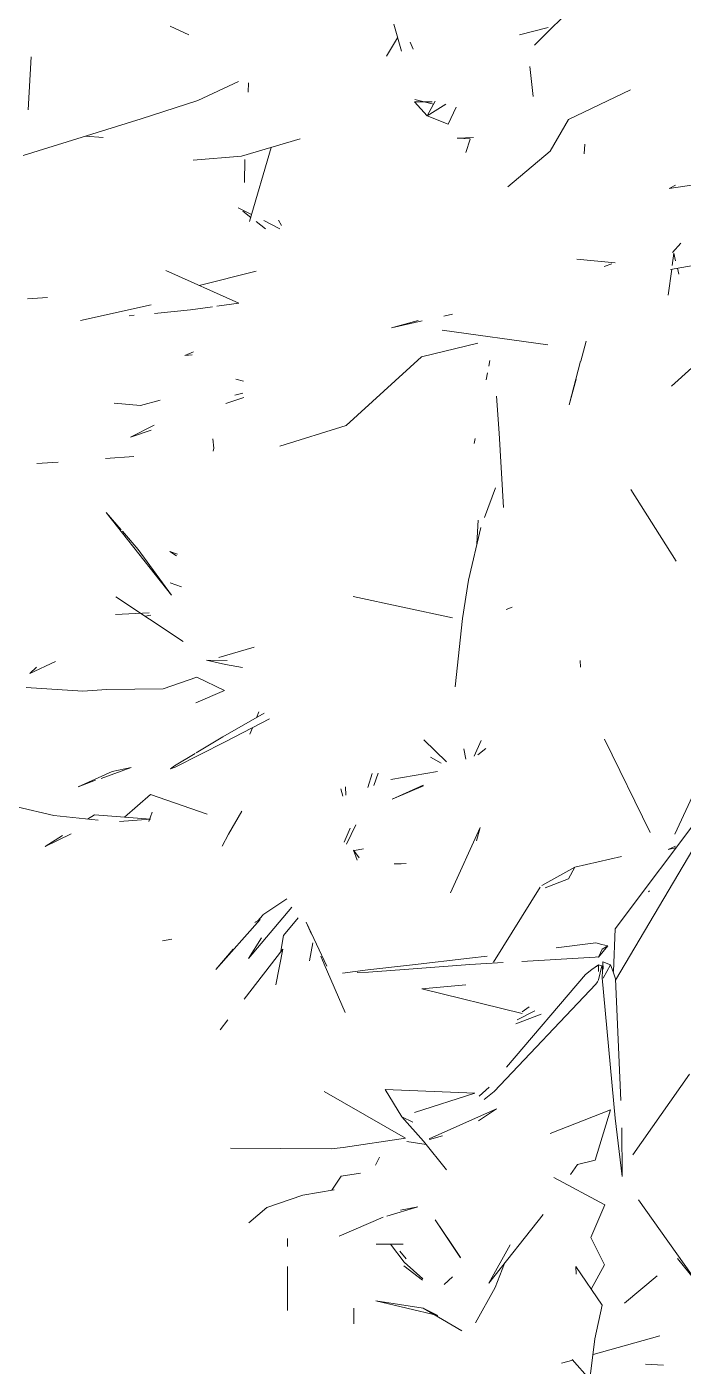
# Model space of a CAD drawing. Header units: millimetres. Extents: x -67152 to -48359, y -6192 to 21191.
# Drawn here: x -65051.8 to -64967.4, y 1338.3 to 1510.4 of the extents above; entities that cross this region are included whole.
import ezdxf

# ---------------------------------------------------------------- set-up
doc = ezdxf.new("R2010")
doc.units = ezdxf.units.MM
doc.layers.add('G-IMPT', color=8, linetype='Continuous', lineweight=9)
doc.layers.add('L-PLNT', color=71, linetype='Continuous', lineweight=9)

# ---------------------------------------------------------------- blocks, each defined once
blk = doc.blocks.new('JARDIN VERTICAL_02 - JARDIN VERTICAL_02-3564986-Nivel 1 Oficinas')
at = {"layer": 'G-IMPT'}
for p, q in [((-191.05, -75.44), (-193.14, -63.38)), ((-186.83, -63.43), (-176.03, -75.31)), ((-118.51, -74.9), (-131.24, -69)), ((-99.75, -82.54), (-121.09, -69.92)), ((-201.42, -75.63), (-202.15, -70.77)), ((-106.35, -82.57), (-121.65, -71.04)), ((-71.54, -79.59), (-60.6, -71.81)), ((-60.6, -71.81), (-63.98, -74.58)), ((-77.29, -80.3), (-87.65, -73)), ((-201.42, -75.63), (-201.85, -74.83)), ((-193.21, -75.21), (-194.43, -74.13)), ((-192.15, -74.8), (-193.11, -75.02)), ((-191.53, -75.24), (-193.11, -75.02)), ((-190.45, -74.41), (-191.2, -74.58)), ((-187.75, -75.77), (-191.07, -75.3)), ((-162.78, -80.56), (-153.56, -74.75)), ((-116.54, -75.78), (-116.97, -74.83)), ((-116.54, -75.78), (-116.75, -74.83)), ((-61.76, -77.19), (-58.24, -81.36)), ((-51.67, -85.41), (-54.07, -76.82)), ((-50.28, -76.35), (-50.4, -78.66)), ((-118.73, -78.09), (-130.71, -83.92)), ((-111.11, -78.3), (-111.2, -78.14)), ((-214.11, -80.62), (-210.3, -88.55)), ((-192.35, -87.49), (-191.91, -82.55)), ((-115.61, -81.76), (-114.28, -87.73)), ((-100.84, -82.79), (-106.35, -82.57)), ((-100.81, -82.84), (-99.93, -82.54)), ((-100.05, -84.23), (-82.02, -82.57)), ((-99.93, -82.54), (-84.3, -81.85)), ((-74.52, -81.68), (-82.02, -82.57)), ((-74.52, -81.68), (-80.78, -81.73)), ((-191.75, -82.99), (-191.4, -84)), ((-104.32, -84.3), (-104.53, -85.07)), ((-104.15, -83.53), (-104.32, -84.3)), ((-104.15, -83.53), (-104.24, -83.9)), ((-103.73, -84.22), (-104.15, -83.53)), ((-102.7, -84.73), (-104.15, -83.53)), ((-103.73, -84.22), (-102.7, -84.73)), ((-102.1, -84.14), (-101.73, -83.16)), ((-102.1, -84.14), (-101.17, -84.12)), ((-101.65, -84.17), (-102.1, -84.14)), ((-102.1, -84.14), (-101, -84.2)), ((-101.73, -83.16), (-100.81, -82.84)), ((-101.73, -83.16), (-101.36, -83.03)), ((-101.73, -83.16), (-100, -84.09)), ((-101.58, -84.28), (-101.7, -84.69)), ((-101.58, -84.28), (-99.77, -84.71)), ((-101, -84.2), (-100.05, -84.23)), ((-80.04, -90.9), (-83.11, -83.17)), ((-76.63, -85.13), (-83.11, -83.17)), ((-70.87, -83.89), (-74.39, -90.43)), ((-66.7, -85.7), (-70.87, -83.89)), ((-63.19, -83.93), (-66.7, -85.7)), ((-63.19, -83.93), (-60.05, -85.65)), ((-62.98, -87.63), (-57.99, -84.26)), ((-53.66, -85.17), (-57.99, -84.26)), ((-104.53, -85.07), (-103.92, -90.16)), ((-102.7, -84.73), (-102.76, -84.93)), ((-102.76, -84.93), (-102.69, -85.16)), ((-102.69, -85.16), (-102.15, -94.57)), ((-100.84, -84.7), (-101.7, -84.69)), ((-101.7, -84.69), (-101.52, -84.97)), ((-101.7, -84.69), (-101.12, -85.58)), ((-101.12, -85.58), (-100.48, -86.38)), ((-99.77, -84.71), (-99.53, -84.85)), ((-99.53, -84.85), (-99.24, -85.07)), ((-99.24, -85.07), (-85.45, -98.12)), ((-76.06, -87.41), (-76.63, -85.13)), ((-53.66, -85.17), (-49.19, -85.72)), ((-51.04, -88.11), (-48.45, -85.81)), ((-219.84, -92.94), (-225.34, -87.41)), ((-207.14, -86.48), (-205.87, -86.55)), ((-179.24, -86.98), (-181.81, -86.29)), ((-173.66, -88.49), (-179.24, -87.02)), ((-173.66, -88.49), (-176.95, -87.6)), ((-139.97, -87.02), (-140.82, -87.05)), ((-114.28, -87.73), (-111.9, -92.01)), ((-114.28, -87.73), (-112.78, -88.58)), ((-100.48, -86.38), (-88.58, -96.53)), ((-74.78, -88.29), (-76.06, -87.41)), ((-62, -87.6), (-62.98, -87.63)), ((-210.3, -88.55), (-206.24, -90.93)), ((-111.59, -91.56), (-112.78, -88.58)), ((-50.53, -89.47), (-50.94, -88.02)), ((-221.17, -94.88), (-222.12, -91.16)), ((-201.64, -96.34), (-206.24, -90.93)), ((-183.22, -104.79), (-181.36, -91.22)), ((-111.69, -92.22), (-102.05, -98.19)), ((-95.8, -92.87), (-94.64, -95.14)), ((-94.15, -95.33), (-95.39, -92.06)), ((-69.64, -91.8), (-60.83, -98.82)), ((-217.13, -93.52), (-213.24, -93.09)), ((-95.48, -94.53), (-98.63, -107.43)), ((-96.31, -93.63), (-95.69, -94.52)), ((-147.37, -96.57), (-147.64, -95.79)), ((-60.83, -98.82), (-65.75, -96.08)), ((-174.76, -97.8), (-169.99, -97.48)), ((-169.99, -97.48), (-160.46, -96.9)), ((-159.19, -99.36), (-162.97, -97.93)), ((-102.01, -96.98), (-101.76, -101.24)), ((-81.69, -100.14), (-83.22, -97.83)), ((-83.22, -97.83), (-79.37, -106.48)), ((-60.25, -98), (-63.37, -96.8)), ((-60.25, -98), (-55.75, -100.52)), ((-178.63, -98.79), (-179.35, -98.66)), ((-176.86, -99.13), (-177.76, -98.96)), ((-128.5, -100.69), (-130.53, -99.77)), ((-128.67, -100.2), (-129.52, -99.17)), ((-102.85, -99.03), (-102.58, -101.27)), ((-85.98, -98.74), (-84.85, -100.04)), ((-85.45, -98.12), (-84.43, -99.38)), ((-207.97, -100.77), (-207.9, -102.87)), ((-207.81, -101.21), (-207.9, -102.87)), ((-206.07, -101.77), (-207.78, -101.21)), ((-179.8, -107.45), (-181.59, -100.22)), ((-168.67, -100.69), (-169.33, -100.57)), ((-155.8, -100.34), (-158.85, -100.19)), ((-151.13, -101.42), (-157.88, -99.85)), ((-151.13, -101.42), (-146.22, -102.19)), ((-119.34, -99.91), (-110.97, -103.72)), ((-119.34, -99.91), (-117.66, -100.39)), ((-102.58, -101.27), (-101.73, -108.6)), ((-101.76, -101.24), (-101.22, -108.52)), ((-85.24, -100.58), (-85.71, -112.12)), ((-85.24, -100.58), (-82.73, -108.35)), ((-211.89, -102.98), (-209.71, -104.04)), ((-146.22, -102.19), (-137.44, -103.14)), ((-129.45, -102.03), (-128.14, -101.74)), ((-99.15, -101.74), (-98.63, -107.43)), ((-68.98, -105.69), (-64.1, -102.45)), ((-65.94, -103.65), (-64.12, -102.44)), ((-57.62, -107.23), (-54.7, -102.29)), ((-210.78, -106.71), (-212.27, -104.33)), ((-210.78, -106.71), (-209.71, -104.04)), ((-185.31, -103.47), (-185.05, -104.59)), ((-146.31, -103.48), (-149.03, -116.25)), ((-127.78, -104.23), (-130.6, -107.16)), ((-127.62, -104.91), (-128.39, -106.3)), ((-79.77, -104.74), (-79.28, -106.42)), ((-79.06, -107.18), (-75.39, -104.26)), ((-68.98, -105.68), (-65.94, -103.65)), ((-61.62, -103.47), (-60.66, -104.55)), ((-212.89, -108.3), (-212.28, -105.89)), ((-212.66, -105.69), (-210.78, -106.71)), ((-212.58, -106.1), (-212.57, -108.33)), ((-125.54, -111.4), (-126.55, -105.38)), ((-56.65, -105.37), (-58.54, -113.34)), ((-57.62, -107.23), (-56.65, -105.37)), ((-210.78, -106.71), (-212.57, -108.33)), ((-183.52, -111.29), (-184.49, -107.86)), ((-184.42, -107.36), (-183.52, -111.29)), ((-171, -117.13), (-179.8, -107.45)), ((-123, -111.2), (-124.79, -107.22)), ((-123, -111.2), (-124.69, -107.21)), ((-79.06, -107.18), (-82.2, -110)), ((-79.01, -109.34), (-78.64, -106.85)), ((-69.45, -111.9), (-70.62, -107.94)), ((-70.62, -107.94), (-70.21, -110.15)), ((-63.51, -109.68), (-61.38, -107.26)), ((-63.07, -109.74), (-61.2, -107.34)), ((-57.62, -107.23), (-58.54, -113.34)), ((-219.07, -110.03), (-222.55, -111.01)), ((-219.32, -108.54), (-220.25, -108.91)), ((-114.68, -110.06), (-114.72, -109.43)), ((-114.68, -110.06), (-114.71, -110.97)), ((-101.09, -114.33), (-101.73, -108.6)), ((-100.79, -114.26), (-101.22, -108.52)), ((-82.2, -110), (-85.71, -112.12)), ((-79.47, -109.49), (-85.44, -119.96)), ((-82.2, -110), (-81.52, -108.55)), ((-78.26, -117.51), (-79.47, -109.49)), ((-63.51, -109.68), (-65.83, -111.42)), ((-65.83, -113.26), (-65.83, -109.81)), ((-63.95, -109.42), (-64.92, -110.24)), ((-218.42, -111.94), (-220.8, -110.52)), ((-126.35, -113.02), (-124.77, -113.59)), ((-76, -113.36), (-77, -112.86)), ((-69.31, -112.38), (-66.87, -118.02)), ((-126.28, -113.79), (-124.49, -114.36)), ((-116.61, -114.92), (-116.41, -116.04)), ((-100.65, -117.59), (-101.09, -114.33)), ((-100.73, -115.72), (-100.79, -114.26)), ((-117.21, -117.09), (-119.71, -115.9)), ((-117.49, -117.39), (-119.27, -116.61)), ((-116.46, -116.19), (-115.47, -115.46)), ((-116.46, -116.19), (-115.16, -115.72)), ((-74.56, -117.78), (-74.94, -115.31)), ((-57.61, -116.16), (-55.58, -116.16)), ((-171, -117.13), (-168.36, -125.66)), ((-123.49, -117.17), (-124.6, -117.23)), ((-123.36, -117.54), (-124.33, -117.8)), ((-101.79, -119.94), (-95.58, -117.25)), ((-78.26, -117.51), (-78.08, -119.06)), ((-74.56, -117.78), (-72.78, -118.96)), ((-72.82, -118.69), (-72.14, -122.71)), ((-107.2, -122.27), (-101.55, -119.63)), ((-102.85, -120.4), (-101.79, -119.94)), ((-78.08, -119.06), (-78.16, -131.99)), ((-107.2, -122.27), (-105.64, -121.6)), ((-104.54, -121.4), (-102.24, -121.84)), ((-205.57, -130.56), (-207.82, -123.04)), ((-105.48, -125.19), (-107.75, -123.31)), ((-70.53, -127.31), (-72.14, -122.71)), ((-196.7, -125.44), (-197.37, -125.82)), ((-108.13, -127.82), (-110.19, -124.75)), ((-109.12, -124.12), (-102.53, -129.69)), ((-105.48, -125.19), (-103.49, -125.52)), ((-103.74, -125.27), (-99.15, -126.16)), ((-103.74, -125.27), (-97.32, -130.24)), ((-66.58, -124.66), (-65.54, -124.66)), ((-62.96, -124.66), (-57.31, -124.66)), ((-197.18, -129.54), (-206.7, -126.78)), ((-196.27, -125.66), (-197.31, -127.71)), ((-133.33, -126.99), (-130.36, -132.66)), ((-70.53, -127.31), (-68.59, -129.63)), ((-197.19, -128.69), (-196.25, -127.48)), ((-188.99, -136), (-190.82, -128.69)), ((-141.19, -133.48), (-142.51, -128.94)), ((-134.23, -128.36), (-133.46, -128.67)), ((-134.04, -127.66), (-131, -132.96)), ((-108.11, -127.84), (-107.38, -128.47)), ((-107.54, -128.2), (-101.1, -133.89)), ((-107.54, -128.2), (-107.14, -128.86)), ((-107.54, -128.2), (-107.18, -128.82)), ((-102.53, -129.69), (-105.2, -127.99)), ((-215.01, -129.67), (-213.82, -129.73)), ((-205.57, -130.56), (-205.09, -136.77)), ((-205.18, -130.13), (-202.19, -130.19)), ((-198.1, -129.28), (-198.97, -130.99)), ((-198.52, -130.41), (-197.73, -129.39)), ((-176.68, -130.31), (-176.94, -131.31)), ((-175.14, -130.39), (-174.91, -131.43)), ((-174.6, -130.3), (-173.8, -132.58)), ((-140.3, -132.65), (-139.93, -130.44)), ((-132.18, -129.18), (-131.33, -129.52)), ((-118.51, -132.25), (-121.46, -130.55)), ((-212.74, -136.19), (-215.2, -130.97)), ((-190.92, -140.31), (-186.72, -130.92)), ((-186.33, -133.75), (-186.72, -130.92)), ((-140.84, -135.07), (-140.79, -132.41)), ((-118.51, -132.25), (-116.95, -133.05)), ((-103.71, -131.64), (-101.1, -133.89)), ((-94.63, -132.33), (-93.37, -133.31)), ((-168.1, -134.12), (-169.3, -134.27)), ((-167.69, -134.23), (-168.1, -134.12)), ((-140.84, -135.07), (-140.3, -132.65)), ((-138.67, -136.3), (-136.96, -132.76)), ((-135.39, -136.46), (-136.96, -132.76)), ((-128.94, -136.41), (-131, -132.96)), ((-127.12, -139.09), (-130.36, -132.66)), ((-185.86, -137.13), (-186.25, -134.32)), ((-123.59, -142.25), (-121.07, -135)), ((-222.3, -139.76), (-221.17, -137.36)), ((-212.74, -136.19), (-210.39, -143.48)), ((-185.86, -137.13), (-185.4, -141.76)), ((-180.45, -136.76), (-179.97, -137.88)), ((-179.97, -137.88), (-180.07, -136.92)), ((-137.16, -140.66), (-138.67, -136.3)), ((-127.29, -139.17), (-128.87, -136.52)), ((-154.8, -139.78), (-154.47, -138.8)), ((-154.8, -139.78), (-154.27, -138.95)), ((-150.79, -139.74), (-150.26, -138.3)), ((-143.26, -138.06), (-148.98, -146.73)), ((-126.88, -139.71), (-127.29, -139.17)), ((-126.88, -139.71), (-127.12, -139.09)), ((-173.55, -143.54), (-174.24, -141.04)), ((-159.8, -147.96), (-149.18, -139.59)), ((-155.06, -143.86), (-149.18, -139.59)), ((-137.07, -147.92), (-137.16, -140.66)), ((-104.8, -140.73), (-105.01, -139.51)), ((-184.47, -151.27), (-186.51, -142.2)), ((-169.48, -144.82), (-171.04, -141.81)), ((-170.41, -142.19), (-169.48, -144.82)), ((-146.73, -146.77), (-146.94, -142.45)), ((-146.49, -142.96), (-146.61, -142.23)), ((-120.68, -145.59), (-123.59, -142.25)), ((-121.31, -142.05), (-120.13, -142.5)), ((-120.98, -149.48), (-120.43, -142.29)), ((-120.12, -146.24), (-120.43, -142.29)), ((-210.39, -143.48), (-205.69, -158.63)), ((-185.15, -144.39), (-185.08, -145)), ((-173.55, -143.54), (-173.87, -146.96)), ((-167, -144.41), (-166.74, -148.05)), ((-157.4, -145.88), (-155.06, -143.86)), ((-159.8, -147.96), (-157.58, -146.04)), ((-125.67, -148.63), (-127.07, -144.77)), ((-126.53, -147.19), (-127.07, -144.77)), ((-137.07, -147.92), (-136.87, -150.98)), ((-124.6, -151.56), (-126.53, -147.19)), ((-208.01, -148.36), (-208.17, -150.62)), ((-124.6, -151.56), (-125.42, -149.32)), ((-120.98, -149.48), (-120.42, -150.35)), ((-120.28, -149), (-120.88, -154.7)), ((-137.33, -158.26), (-136.87, -150.98)), ((-116.92, -155.79), (-118.56, -152.46)), ((-166.3, -154.13), (-166.11, -156.87)), ((-140.66, -154.46), (-139.12, -157.78)), ((-121.99, -159.44), (-120.88, -154.7)), ((-118.34, -153.58), (-116.92, -155.79)), ((-187.44, -155.51), (-187.27, -158.07)), ((-211.55, -157.97), (-218.37, -157.59)), ((-139.94, -156.91), (-139.12, -157.78))]:
    blk.add_line(p, q, dxfattribs=at)

msp = doc.modelspace()

# ---------------------------------------------------------------- block references
at = {"layer": 'L-PLNT', "rotation": 269.9999999999999}
msp.add_blockref('JARDIN VERTICAL_02 - JARDIN VERTICAL_02-3564986-Nivel 1 Oficinas', (-64893.59, 1288.15), dxfattribs=at)

doc.saveas('drawing.dxf')
